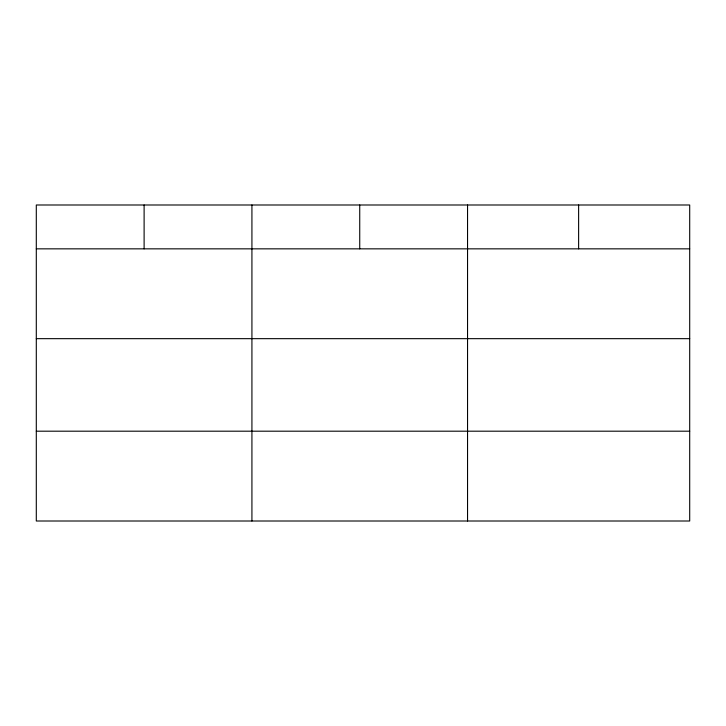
<?xml version="1.0" encoding="UTF-8"?>
<svg xmlns="http://www.w3.org/2000/svg" width="726" height="726" viewBox="0 0 726 726"><rect width="100%" height="100%" fill="white"/><g stroke="black" fill="none" stroke-linecap="round" stroke-linejoin="round"><path stroke-width="1.09" d="M689.7 338.661L689.7 204.995L36.3 204.995L36.3 521.005L689.7 521.005L689.7 338.661L36.3 338.661M36.3 248.846L689.7 248.846M36.3 431.19L689.7 431.19M578.622 204.995L578.622 248.846M467.544 204.995L467.544 521.005M359.733 204.995L359.733 248.846M251.922 204.995L251.922 521.005M144.111 204.995L144.111 248.846"/></g></svg>
